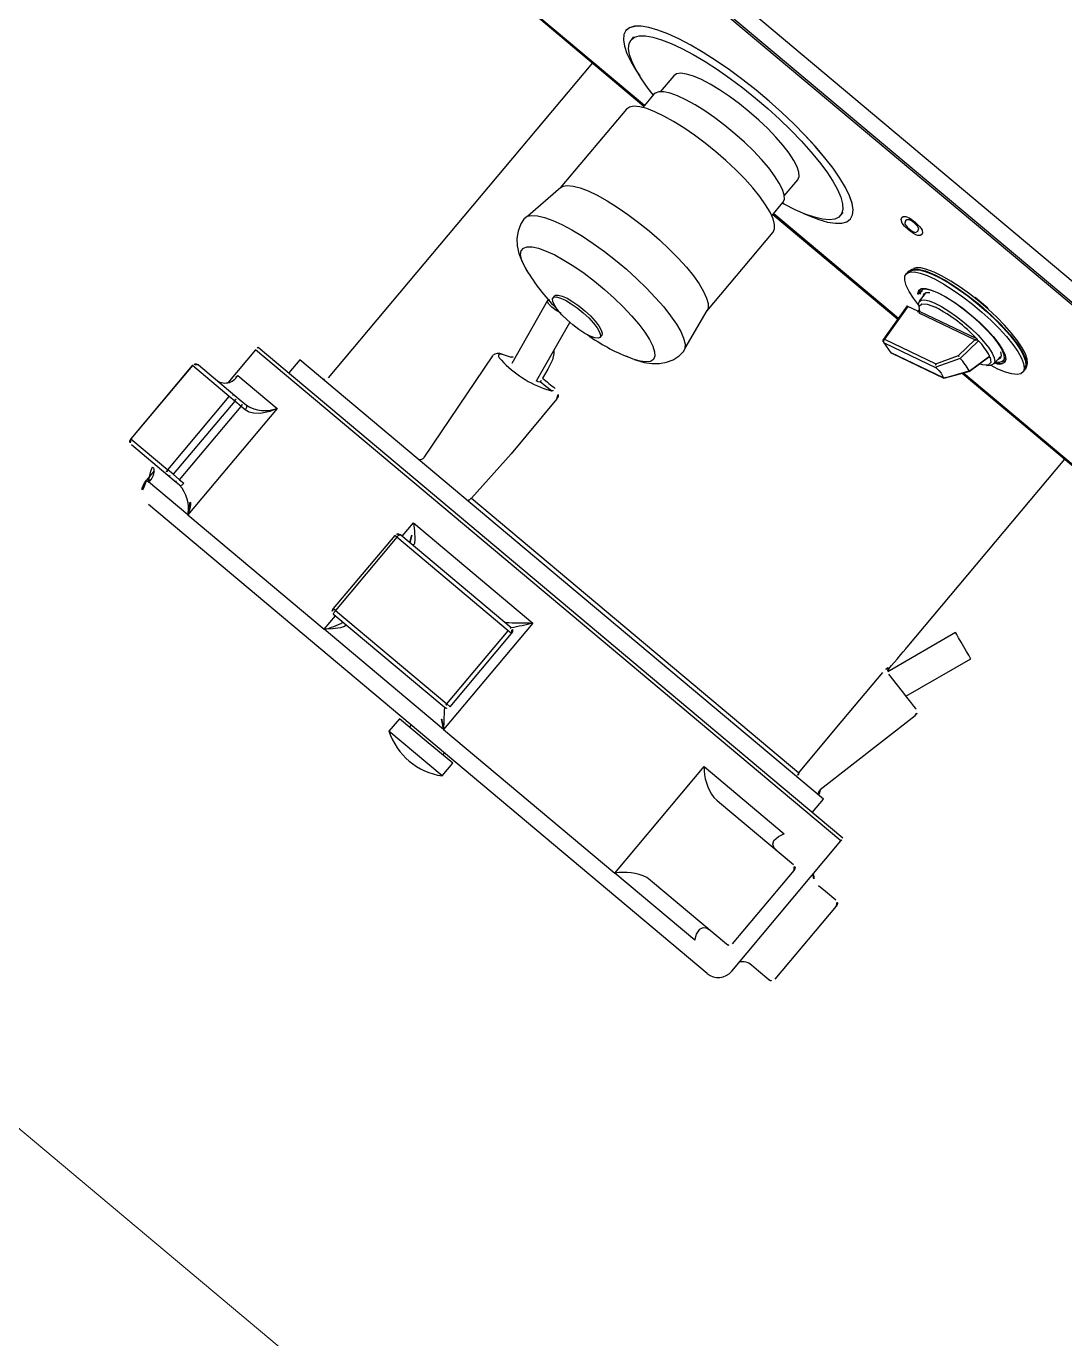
# Model space of a CAD drawing. Header units: metres. Extents: x 822482 to 822767, y 9662202 to 9662512.
# Drawn here: x 822691.4876 to 822691.6232, y 9662402.2294 to 9662402.4007 of the extents above; entities that cross this region are included whole.
import ezdxf

# ---------------------------------------------------------------- set-up
doc = ezdxf.new("R2010")
doc.units = ezdxf.units.M
doc.layers.add('ARQ_NE_EQUIPAMENTOS', color=7, linetype='Continuous')
doc.layers.add('ARQ_NE_INOX', color=7, linetype='Continuous', lineweight=0, true_color=0x0032c7)
doc.layers.add('ARQ_NE_MOBILIÁRIOS', color=251, linetype='Continuous', lineweight=0)

# ---------------------------------------------------------------- blocks, each defined once
blk = doc.blocks.new('20006_ARQ_1400_3PV$0$QMO-019')
at = {"color": 0, "linetype": 'Continuous'}
for p, q in [((-0.03828619052348955, -0.2943252226164448), (-0.03828619052348955, -0.03733497566753446)), ((-0.03614858984654315, -0.2943252226164448), (-0.03614858984654315, -0.03733497566753446)), ((-0.03853391358454258, -0.2854019481953696), (-0.03853391358454258, -0.04625825008860979)), ((-0.1183751157312018, -0.1109571035567957), (-0.1308500269950102, -0.1109571035567957)), ((-0.1308500269950102, -0.1109638157369539), (-0.1308500269950102, -0.1109571035567957)), ((-0.1308500269950102, -0.1109638157369539), (-0.1308500269950102, -0.1172322367514897)), ((-0.1183751157312018, -0.1109638157369539), (-0.1308500269950102, -0.1109638157369539)), ((-0.1183751157312018, -0.1109638157369539), (-0.1183751157312018, -0.1109571035567957)), ((-0.1183751157312018, -0.1172322367514897), (-0.1183751157312018, -0.1109638157369539)), ((-0.1314121055997011, -0.1177241725416588), (-0.1314121055997011, -0.1115192034362256)), ((-0.1178130371265109, -0.1115192034362256), (-0.1178130371265109, -0.1177241725416588)), ((-0.1321190226275841, -0.1159668578245478), (-0.1336786311950587, -0.1159668578245478)), ((-0.1336786311950587, -0.1159668578245478), (-0.1336786311950587, -0.1163282305414017)), ((-0.1336786311950587, -0.1230427509209057), (-0.1336786311950587, -0.1163282305414017)), ((-0.1114953757285324, -0.1159668578245478), (-0.1171061200986278, -0.1159668578245478)), ((-0.1155465115311532, -0.1163282305414017), (-0.1155465115311532, -0.1230427509209057)), ((-0.1114953757285324, -0.2034049341951699), (-0.1114953757285324, -0.1159668578245478)), ((-0.1110135454393938, -0.1160186724514109), (-0.1110135454393938, -0.2033658897303985)), ((-0.1314121055997011, -0.1188124073542192), (-0.1314121055997011, -0.1177241725416588)), ((-0.1308500269950102, -0.1181783350327125), (-0.1308500269950102, -0.1172322367514897)), ((-0.1308500269950102, -0.1172322367514897), (-0.1183751157312018, -0.1172322367514897)), ((-0.1183751157312018, -0.1181783350327125), (-0.1183751157312018, -0.1172322367514897)), ((-0.1178130371265109, -0.1177241725416588), (-0.1178130371265109, -0.1188124073542192)), ((-0.05456170626331616, -0.1164761830545166), (-0.05456170626331616, -0.1343762644587056)), ((-0.05448630858825845, -0.1343762644587056), (-0.05448630858825845, -0.1164997980148197)), ((-0.05441371917875031, -0.1165225300734538), (-0.05441371917875031, -0.1343762644587056)), ((-0.1359451567904165, -0.2134268361388129), (-0.1359451567904165, -0.1182333621451664)), ((-0.1314121055997011, -0.1197117863085722), (-0.1314121055997011, -0.1188124073542192)), ((-0.1183751157312018, -0.1181783350327125), (-0.1308500269950102, -0.1181783350327125)), ((-0.1308500269950102, -0.1181783350327125), (-0.1308500269950102, -0.119266569845273)), ((-0.1308500269950102, -0.119266569845273), (-0.1308500269950102, -0.1199872303545576)), ((-0.1308500269950102, -0.119266569845273), (-0.1183751157312018, -0.119266569845273)), ((-0.1183751157312018, -0.119266569845273), (-0.1183751157312018, -0.1181783350327125)), ((-0.1183751157312018, -0.1199872303545576), (-0.1183751157312018, -0.119266569845273)), ((-0.1178130371265109, -0.1188124073542192), (-0.1178130371265109, -0.1197117863085722)), ((-0.1087815700201912, -0.121213740333325), (-0.1110135454393938, -0.121213740333325)), ((-0.1087815700201912, -0.165830101801332), (-0.1087815700201912, -0.121213740333325)), ((-0.1336786311950587, -0.1230427509209057), (-0.1336786311950587, -0.1462686973024531)), ((-0.1155465115311532, -0.1230427509209057), (-0.1336786311950587, -0.1230427509209057)), ((-0.05456170626331616, -0.1255949962611914), (-0.1082104709261593, -0.1255949962611914)), ((-0.04850138410842397, -0.1262382406545546), (-0.04850827712386378, -0.1262382406545546)), ((-0.04850827712386378, -0.1275231923413873), (-0.04901580729772852, -0.1275231923413873)), ((-0.06968719471112264, -0.1328884049485481), (-0.07530278972171285, -0.1319671076943282)), ((-0.05632487153365544, -0.1328771559302956), (-0.06975569937074054, -0.1328771559302956)), ((-0.0525324365574177, -0.1343762644587056), (-0.05478909067387394, -0.1343762644587056)), ((-0.04901580729772852, -0.1348045834605447), (-0.05174595200563066, -0.1348045834605447)), ((-0.09223858826150869, -0.1401557893114086), (-0.108150135766322, -0.141846833216498)), ((-0.08206390177965267, -0.1410303991508671), (-0.0913795143002135, -0.1427257033224436)), ((-0.0810157379380209, -0.1413542645028432), (-0.08135511257473663, -0.1413542645028432)), ((-0.1183751157312018, -0.1454479551021724), (-0.1308500269950102, -0.1454479551021724)), ((-0.1308500269950102, -0.1458073705430372), (-0.1308500269950102, -0.1454479551021724)), ((-0.1183751157312018, -0.1458073705430372), (-0.1183751157312018, -0.1454479551021724)), ((-0.09103673570525589, -0.146681049612664), (-0.0823839139444954, -0.1451063614805718)), ((-0.1336786311950587, -0.1666105017777617), (-0.1336786311950587, -0.1462686973024531)), ((-0.1336786311950587, -0.1462686973024531), (-0.1314121055997011, -0.1462686973024531)), ((-0.1314121055997011, -0.164808164394217), (-0.1314121055997011, -0.1460100496629176)), ((-0.1308500269950102, -0.1458073705430372), (-0.1308500269950102, -0.1647977131786775)), ((-0.1183751157312018, -0.1458073705430372), (-0.1308500269950102, -0.1458073705430372)), ((-0.1183751157312018, -0.1647977131786775), (-0.1183751157312018, -0.1458073705430372)), ((-0.1178130371265109, -0.1460100496629176), (-0.1178130371265109, -0.164808164394217)), ((-0.1178130371265109, -0.1462686973024531), (-0.1155465115311532, -0.1462686973024531)), ((-0.1155465115311532, -0.1462686973024531), (-0.1155465115311532, -0.1666105017777617)), ((-0.09120097669042675, -0.1480351920694477), (-0.0908082450082695, -0.1489590050615557)), ((-0.1082104709261593, -0.1499796978964386), (-0.1082104709261593, -0.2057821881587279)), ((-0.1004519991033478, -0.1502289686947547), (-0.1082104709261593, -0.1499796978964386)), ((-0.09112591941119322, -0.1502289686947547), (-0.1004519991033478, -0.1502289686947547)), ((-0.08135511257473663, -0.1493852098862056), (-0.0810157379380209, -0.1493852098862056)), ((-0.05478909067387394, -0.1563632099303433), (-0.0525324365574177, -0.1563632099303433)), ((-0.05456170626331616, -0.1563632099303433), (-0.05456170626331616, -0.1776292861343198)), ((-0.05448630858825845, -0.1776233837239152), (-0.05448630858825845, -0.1563632099303433)), ((-0.05441371917875031, -0.1563632099303433), (-0.05441371917875031, -0.1776177027037635)), ((-0.05174595200563066, -0.1559348935878465), (-0.04901580729772852, -0.1559348935878465)), ((-0.07530278972171285, -0.1587723720134054), (-0.06968719471112264, -0.1578510720998431)), ((-0.06975569937074054, -0.1578623184587532), (-0.05632487153365544, -0.1578623184587532)), ((-0.1362946582029018, -0.1612970772040404), (-0.1384362585307824, -0.1612970772040404)), ((-0.1384362585307824, -0.165830101801332), (-0.1384362585307824, -0.1612970772040404)), ((-0.1362946582029018, -0.165830101801332), (-0.1362946582029018, -0.1612970772040404)), ((-0.1359451567904165, -0.1629746541993353), (-0.1362946582029018, -0.1629746541993353)), ((-0.04901580729772852, -0.1632162833773327), (-0.04850827712386378, -0.1632162833773327)), ((-0.1384362585307824, -0.1703631210799389), (-0.1384362585307824, -0.165830101801332)), ((-0.1362946582029018, -0.1703631210799389), (-0.1362946582029018, -0.165830101801332)), ((-0.1308500269950102, -0.1647977131786775), (-0.1183751157312018, -0.1647977131786775)), ((-0.1308500269950102, -0.1653702589549621), (-0.1308500269950102, -0.1647977131786775)), ((-0.1308500269950102, -0.1653702589549621), (-0.1183751157312018, -0.1653702589549621)), ((-0.1183751157312018, -0.1653702589549621), (-0.1183751157312018, -0.1647977131786775)), ((-0.1087815700201912, -0.210446463269339), (-0.1087815700201912, -0.165830101801332)), ((-0.04850827712386378, -0.1645012337344942), (-0.04850138410842397, -0.1645012337344942)), ((-0.1336786311950587, -0.1666105017777617), (-0.1336786311950587, -0.1957705659030411)), ((-0.1155465115311532, -0.1666105017777617), (-0.1336786311950587, -0.1666105017777617)), ((-0.1362946582029018, -0.1686855494033287), (-0.1359451567904165, -0.1686855494033287)), ((-0.04407462151381135, -0.1695122737942854), (-0.04406772849837154, -0.1695122737942854)), ((-0.1384362585307824, -0.1703631210799389), (-0.1362946582029018, -0.1703631210799389)), ((-0.04457976891690676, -0.1712099833410413), (-0.04457287590146695, -0.1712099833410413)), ((-0.04341910425538076, -0.1712099833410413), (-0.04341221123994095, -0.1712099833410413)), ((-0.04407462151381135, -0.1729076928877974), (-0.04406772849837154, -0.1729076928877974)), ((-0.04884526898981018, -0.1746737641545185), (-0.0493632663352687, -0.1746737641545185)), ((-0.05245142235126088, -0.1774641057364545), (-0.05775376810464182, -0.1778791433176299)), ((-0.05242291420098512, -0.1775710837670683), (-0.05769019918447466, -0.177983459346525)), ((-0.05769019918447466, -0.177983459346525), (-0.05582729793764821, -0.1851813918252549)), ((-0.05206498799185114, -0.1789540285638783), (-0.05242291420098512, -0.1775710837670683)), ((-0.04939577413647869, -0.1776113056556768), (-0.04983990558808836, -0.1776113056556768)), ((-0.04983905459852789, -0.1776113056556768), (-0.04963115784890489, -0.1776904151078565)), ((-0.05847293938219561, -0.179791542239274), (-0.05806999582531273, -0.1782348868715084)), ((-0.05657999820388455, -0.1871052447007233), (-0.05847293938219561, -0.179791542239274)), ((-0.05806999582531273, -0.1782348868715084), (-0.05617713974595773, -0.1855485894991666)), ((-0.05202882093553113, -0.1790938896953951), (-0.05218378613449284, -0.1792488096855364)), ((-0.05015877137639672, -0.1870730583475231), (-0.05218378613449284, -0.179248810350372)), ((-0.05211996191745755, -0.1790870365700909), (-0.05206498799185114, -0.1789540285638783)), ((-0.05206498799185114, -0.1789540285638783), (-0.05189104572569092, -0.1789540285638783)), ((-0.0520323950916851, -0.1790800621122908), (-0.05206498799185114, -0.1789540285638783)), ((-0.0520323950916851, -0.1790800621122908), (-0.05194448787008848, -0.1789945379938813)), ((-0.05195461464585809, -0.1791899793810663), (-0.05193861604212123, -0.1791649559665571)), ((-0.05193861604212123, -0.1791649559665571), (-0.04993087637210267, -0.1869222015001152)), ((-0.05139679098896953, -0.1785108172447309), (-0.05174739868788346, -0.1788876084962658)), ((-0.04969600325341275, -0.1782326457107207), (-0.05097155150560231, -0.178278761366871)), ((-0.05847370527280003, -0.1798809759233948), (-0.05658782730784088, -0.1871673955265682)), ((-0.04799615160637251, -0.18463213632019), (-0.04802440445978012, -0.1858183289233367)), ((-0.04591471624041718, -0.18356134363565), (-0.04598534837393625, -0.18356134363565)), ((-0.04591471624041718, -0.1857029289216254), (-0.04591471624041718, -0.18356134363565)), ((-0.05324616150178449, -0.1871563735496712), (-0.05614778060612148, -0.1854490046065682)), ((-0.05582729793764821, -0.1851813918252549), (-0.0531031952556254, -0.1867365985162609)), ((-0.04598534837393625, -0.1857029289216254), (-0.04591471624041718, -0.1857029289216254)), ((-0.05658986968278602, -0.1871572132370265), (-0.05375045791531943, -0.1891049870633802)), ((-0.05324616150178449, -0.1871563735496712), (-0.05324428932475145, -0.1871459552434935)), ((-0.04994074785100414, -0.1875207210733909), (-0.05324428932475145, -0.1871459545786579)), ((-0.0531031952556254, -0.1867365985162609), (-0.05015877137639672, -0.1870730583475231)), ((-0.05015877137639672, -0.1870730583475231), (-0.05011928546079089, -0.187192262372295)), ((-0.05456170626331616, -0.1886131991991308), (-0.05456170626331616, -0.2139826732669462)), ((-0.05448630858825845, -0.2139239576466161), (-0.05448630858825845, -0.1886652029717205)), ((-0.05441371917875031, -0.1887152581111838), (-0.05441371917875031, -0.2138713212829586)), ((-0.05375284068608875, -0.1891109639353714), (-0.05055329013663096, -0.1898873007690675)), ((-0.05174365433381739, -0.1903806533238878), (-0.05139679098896953, -0.1907534552294401)), ((-0.05097155150560231, -0.1909855114397178), (-0.04969600325341275, -0.1910316270958682)), ((-0.04983990558808836, -0.1916529671509119), (-0.04938360498576395, -0.1916529671509119)), ((-0.04930803711279416, -0.1915889288568153), (-0.0493634365331808, -0.1916370875527464)), ((-0.0493632663352687, -0.1945905079872347), (-0.04884526898981018, -0.1945905079872347)), ((-0.1336786311950587, -0.1957705659030411), (-0.1155465115311532, -0.1957705659030411)), ((-0.1336786311950587, -0.2093978486691745), (-0.1336786311950587, -0.1957705659030411)), ((-0.1155465115311532, -0.1957705659030411), (-0.1155465115311532, -0.2093978486691745)), ((-0.1314121055997011, -0.1998772766426455), (-0.1314121055997011, -0.1993465091350951)), ((-0.1314121055997011, -0.2003209506873664), (-0.1314121055997011, -0.1998772766426455)), ((-0.1314121055997011, -0.2129140936538902), (-0.1314121055997011, -0.2003209506873664)), ((-0.1178130371265109, -0.1993465091350951), (-0.1178130371265109, -0.1998772766426455)), ((-0.1178130371265109, -0.1998772766426455), (-0.1178130371265109, -0.2003209506873664)), ((-0.1178130371265109, -0.2003209506873664), (-0.1178130371265109, -0.2129140936538902)), ((-0.1114953757285324, -0.2156933471077875), (-0.1114953757285324, -0.2034049341951699)), ((-0.1110135454393938, -0.2033658897303985), (-0.1110135454393938, -0.2156415338105955)), ((-0.1082104709261593, -0.2057821881587279), (-0.1004519991033478, -0.2057492189616156)), ((-0.1004519991033478, -0.2057492189616156), (-0.09112591941119322, -0.2057492189616156)), ((-0.09081684000137122, -0.2064751835296298), (-0.09120097669042675, -0.2082821893883566)), ((-0.08103403421357103, -0.2096833782711226), (-0.09064187654919748, -0.2061864294746905)), ((-0.08654699988316844, -0.2060652073414726), (-0.05456170626331616, -0.2060652073414726)), ((-0.1110135454393938, -0.210446463269339), (-0.1087815700201912, -0.210446463269339)), ((-0.1080917578824737, -0.2093262339086473), (-0.09270203717614103, -0.2125974191637001)), ((-0.09157719917511084, -0.2100524537731699), (-0.08238600132829084, -0.2133977901365414)), ((-0.1308500269950102, -0.213476188879471), (-0.1183751157312018, -0.213476188879471)), ((-0.1336786311950587, -0.2156933471077875), (-0.1114953757285324, -0.2156933471077875)), ((-0.1314121055997011, -0.2183664921360279), (-0.1314121055997011, -0.2171660649872889)), ((-0.1178130371265109, -0.2171660649872889), (-0.1178130371265109, -0.2183664921360279)), ((-0.1314121055997011, -0.2201410038230343), (-0.1314121055997011, -0.2183664921360279)), ((-0.1178130371265109, -0.2183664921360279), (-0.1178130371265109, -0.2201410038230343)), ((-0.1308500269950102, -0.2207030987161972), (-0.1183751157312018, -0.2207030987161972))]:
    blk.add_line(p, q, dxfattribs=at)
at = {"color": 0}
blk.add_line((-0.09123399508349317, -0.1410088637948072), (-0.09078475769627728, -0.1421472697610036), dxfattribs=at)
at = {"color": 0, "linetype": 'Continuous', "flags": 128}
for points in [[(-0.1336786311950587, -0.1163282305414017), (-0.1336715679817068, -0.116328890058311), (-0.1333351718084527, -0.1163177527324384)], [(-0.1158899709177592, -0.1163177527324384), (-0.1155536598434611, -0.116328890058311), (-0.1155465115311532, -0.1163282305414017)], [(-0.1314121055997011, -0.1197117863085722), (-0.1314012980322831, -0.1197655262993159), (-0.1313693008248094, -0.119817192003006), (-0.1313173904616207, -0.1198648155062839), (-0.131247524218706, -0.119906556544225), (-0.1311623401637029, -0.1199408088740339), (-0.1310651571558971, -0.1199662640992615), (-0.1309597195493549, -0.1199819329445437), (-0.1308500269950102, -0.1199872303545576)], [(-0.1183751157312018, -0.1199872303545576), (-0.1182655082758131, -0.1199819329445437), (-0.1181600706692709, -0.1199662640992615), (-0.1180628876614651, -0.1199408088740339), (-0.117977703606462, -0.119906556544225), (-0.1179077522645913, -0.1198648155062839), (-0.1178558419014026, -0.119817192003006), (-0.1178238446939289, -0.1197655262993159), (-0.1178130371265109, -0.1197117863085722)], [(-0.1155465115311532, -0.1230427509209057), (-0.1155536598434611, -0.1230399107432476), (-0.116466431246022, -0.1225739726841509), (-0.1174478775061129, -0.1217953916979067), (-0.1180107220014082, -0.1210928040794126), (-0.1182771668327916, -0.1205394268429775), (-0.1182989521655397, -0.1204712944912923), (-0.1183751157312018, -0.1199872303545576)], [(-0.04850827712386378, -0.1645012337344942), (-0.04793343367576582, -0.1643718740136044), (-0.04736633423266813, -0.1639855420388761), (-0.04681472279957101, -0.1633474634180792), (-0.04628600298565055, -0.1624662677172254), (-0.04578732310321472, -0.1613538701198323), (-0.0453254059697912, -0.1600253131960525), (-0.04490663400708357, -0.1584985661223239), (-0.04453645354827881, -0.1567942760328573), (-0.0442200556296958, -0.1549354861293449), (-0.04396161010018085, -0.1529473378346138), (-0.04376469111588792, -0.1508567117814054), (-0.04363193674445449, -0.1486918874165511), (-0.04356504896500149, -0.1464821361215886), (-0.04356504896500149, -0.1442573409268026), (-0.04363193674445449, -0.1420475896318401), (-0.04376469111588792, -0.1398827626076434), (-0.04396161010018085, -0.1377921418731198), (-0.0442200556296958, -0.1358039909190463), (-0.04453645354827881, -0.1339452010155339), (-0.04490663400708357, -0.1322409082667249), (-0.0453254059697912, -0.1307141638523387), (-0.04578732310321472, -0.1293856042692166), (-0.04628600298565055, -0.1282732066718235), (-0.04681472279957101, -0.1273920123006408), (-0.04736633423266813, -0.1267539350095151), (-0.04793343367576582, -0.1263676017051157), (-0.04850827712386378, -0.1262382406545546), (-0.04908312057196175, -0.1263676017051157), (-0.04965022001505943, -0.1267539350095151), (-0.05020183144815654, -0.1273920123006408), (-0.050730551262077, -0.1282732066718235), (-0.05122923114451285, -0.1293856042692166), (-0.0516910631789803, -0.1307141638523387), (-0.05189785364217468, -0.1314235274752081)], [(-0.04850138410842397, -0.1645012337344942), (-0.04792654066032599, -0.1643718740136044), (-0.04735944121722832, -0.1639855420388761), (-0.0468078297841312, -0.1633474634180792), (-0.04627910997021074, -0.1624662677172254), (-0.04578043008777491, -0.1613538701198323), (-0.04531851295435139, -0.1600253131960525), (-0.04489974099164376, -0.1584985661223239), (-0.04452956053283899, -0.1567942760328573), (-0.04421316261425598, -0.1549354861293449), (-0.04395471708474102, -0.1529473378346138), (-0.04375779810044811, -0.1508567117814054), (-0.04362504372901467, -0.1486918874165511), (-0.04355815594956168, -0.1464821361215886), (-0.04355815594956168, -0.1442573409268026), (-0.04362504372901467, -0.1420475896318401), (-0.04375779810044811, -0.1398827626076434), (-0.04395471708474102, -0.1377921418731198), (-0.04421316261425598, -0.1358039909190463), (-0.04452956053283899, -0.1339452010155339), (-0.04489974099164376, -0.1322409082667249), (-0.04531851295435139, -0.1307141638523387), (-0.04578043008777491, -0.1293856042692166), (-0.04627910997021074, -0.1282732066718235), (-0.0468078297841312, -0.1273920123006408), (-0.04735944121722832, -0.1267539350095151), (-0.04792654066032599, -0.1263676017051157), (-0.04850138410842397, -0.1262382406545546)], [(-0.04901580729772852, -0.1275231923413873), (-0.04846947199990631, -0.1276484580046886), (-0.04793079560812835, -0.1280224891912546), (-0.04740743702843886, -0.1286400363592339), (-0.0469065445731458, -0.1294924353711641), (-0.04643535165351316, -0.1305677138676664), (-0.04600032579020054, -0.1318507774214119), (-0.04560767920699935, -0.1333236222845118), (-0.04526285823709661, -0.1349655694106468), (-0.04497071352098701, -0.1367535676200975), (-0.04473532980856082, -0.1386625127208302), (-0.0445601110580599, -0.1406656171570866), (-0.04444735494129753, -0.1427347583832355), (-0.04439876343739466, -0.1448408857431563), (-0.04441501733799964, -0.1469544379869923), (-0.04449577624728832, -0.149045744831849), (-0.0446400189777881, -0.1510854471378904), (-0.04484570315455387, -0.1530449170844337), (-0.04510993541308003, -0.1548966411152518), (-0.04542897139930049, -0.1566146294772996), (-0.04579838596750084, -0.1581747645945648), (-0.04621290298240611, -0.1595551441232348), (-0.0466668208139612, -0.1607363920947547), (-0.04715375704046254, -0.1617019248500648), (-0.04766673354751429, -0.1624381917100858), (-0.04819868712176453, -0.1629348531516579), (-0.04874212905508113, -0.1631849390384124), (-0.04928940044141984, -0.1631849390384124), (-0.04983284237473645, -0.1629348531516579), (-0.05036479594898668, -0.1624381917100858), (-0.05087777245603843, -0.1617019248500648), (-0.05136470868253978, -0.1607363920947547), (-0.05181862651409486, -0.1595551441232348), (-0.05223314352900015, -0.1581747645945648), (-0.05260255809720048, -0.1566146294772996), (-0.05265438336143315, -0.1563632099303433)], [(-0.05265438336143315, -0.1343762644587056), (-0.05242385028950164, -0.1333236222845118), (-0.05203120370630045, -0.1318507774214119), (-0.05159617784298781, -0.1305677138676664), (-0.05112498492335518, -0.1294924353711641), (-0.05062409246806211, -0.1286400363592339), (-0.05010073388837263, -0.1280224891912546), (-0.04956205749659466, -0.1276484580046886), (-0.04901580729772852, -0.1275231923413873)], [(-0.07591899126244969, -0.1318325556074483), (-0.0766396092222563, -0.131918393860676), (-0.07762122568025927, -0.1322667783493632), (-0.07843281442408018, -0.1327633839447454), (-0.07914543308201837, -0.1334080670423343), (-0.07977601634632717, -0.1342133584634077), (-0.08035324256519444, -0.1352477947796921), (-0.08078894922015545, -0.136322674374838), (-0.0809692739080192, -0.1369104209521466)], [(-0.07590665191382287, -0.1318086587568533), (-0.07584163631140291, -0.1318063344916163), (-0.0753636354752865, -0.1319326638918682), (-0.07489457002955505, -0.132309301233963), (-0.07444312006772533, -0.1329292311727117), (-0.07401771038644603, -0.1337809015248308), (-0.07362625518862949, -0.134848451972387), (-0.07327607298449579, -0.1361119906344044), (-0.07297371639366054, -0.137547987649536), (-0.07272480194722286, -0.1391296900334744), (-0.07253392498880928, -0.1408276296133459), (-0.07240465967457378, -0.1426101814896097), (-0.07233938877528567, -0.1444441384540106), (-0.07233938877528567, -0.1462953385943806), (-0.07240465967457378, -0.1481292955587815), (-0.07253392498880928, -0.1499118474350452), (-0.07272480194722286, -0.1516097870149168), (-0.07297371639366054, -0.1531914867395129), (-0.07327607298449579, -0.1546274837546444), (-0.07362625518862949, -0.1558910250760042), (-0.07401771038644603, -0.1569585755235604), (-0.07444312006772533, -0.1578102458756796), (-0.07489457002955505, -0.1584301758144282), (-0.0753636354752865, -0.158806813156523), (-0.07584163631140291, -0.1589331425567749)], [(-0.06968719471112264, -0.1328884049485481), (-0.06936415907396797, -0.1330043150453689), (-0.06891338990378662, -0.1333831968724295), (-0.06848117230602355, -0.1340060893185856), (-0.06807627147315158, -0.1348603126393861), (-0.0677069420039073, -0.1359284747356889), (-0.06738075770537887, -0.1371888381429088), (-0.06710427119718193, -0.1386157402071128), (-0.06688318410937164, -0.1401801329315228), (-0.06672200668661848, -0.1418501706911804), (-0.06662388759029622, -0.1435918591124873), (-0.06659103939326205, -0.1453697385241956), (-0.06662388759029622, -0.1471476179359039), (-0.06672200668661848, -0.1488893063572108), (-0.06688318410937164, -0.1505593441168684), (-0.06710427119718193, -0.1521237368412784), (-0.06738075770537887, -0.1535506389054824), (-0.0677069420039073, -0.1548110023127023), (-0.06807627147315158, -0.1558791670683475), (-0.06848117230602355, -0.156733390389148), (-0.06891338990378662, -0.1573562828353041), (-0.06936415907396797, -0.1577351620030223), (-0.06968719471112264, -0.1578510720998431)], [(-0.05632487153365544, -0.1578623184587532), (-0.05586474147830892, -0.1577351620030223), (-0.05541397230812758, -0.1573562828353041), (-0.05498166961140846, -0.156733390389148), (-0.0545767687785365, -0.1558791670683475), (-0.05420752440824825, -0.1548110023127023), (-0.05388125501076378, -0.1535506389054824), (-0.05360485360152289, -0.1521237368412784), (-0.0533837665137126, -0.1505593441168684), (-0.0532225039920034, -0.1488893063572108), (-0.05312446999463717, -0.1471476179359039), (-0.05309153669864695, -0.1453697385241956), (-0.05312446999463717, -0.1435918591124873), (-0.0532225039920034, -0.1418501706911804), (-0.0533837665137126, -0.1401801329315228), (-0.05360485360152289, -0.1386157402071128), (-0.05388125501076378, -0.1371888381429088), (-0.05420752440824825, -0.1359284747356889), (-0.0545767687785365, -0.1348603126393861), (-0.05498166961140846, -0.1340060893185856), (-0.05541397230812758, -0.1333831968724295), (-0.05586474147830892, -0.1330043150453689), (-0.05632487153365544, -0.1328771559302956)], [(-0.0809660401476894, -0.1368652174504313), (-0.08092808601329242, -0.1367421643599873), (-0.08056564955948795, -0.1357571598997966), (-0.08016849273161625, -0.1349974655631102), (-0.0797460615137986, -0.1344808883064807), (-0.07930814228598036, -0.1342195387750906), (-0.07886503202184326, -0.1342195387750906), (-0.07842702769506898, -0.1344808883064807), (-0.07800459647725132, -0.1349974655631102), (-0.07760743964937963, -0.1357571598997966), (-0.07724500319557516, -0.1367421643599873), (-0.07692571191248655, -0.1379293905331694), (-0.076657139607202, -0.1392910163794006), (-0.07644541340455688, -0.1407951164934512), (-0.07629563924191403, -0.1424064466108059), (-0.07621130617647139, -0.1440872307730068), (-0.07619428638526196, -0.1457980788007738), (-0.07624509046202207, -0.1474988851517272), (-0.07636252702136703, -0.1491497862836438), (-0.07654378779774729, -0.1507120861056034), (-0.07678470294231655, -0.1521491654730822), (-0.0770794857260636, -0.1534273411555397), (-0.0774213282325047, -0.154516655661105), (-0.07780223115977139, -0.1553915713249368), (-0.07821325911747874, -0.1560315846173126), (-0.07864471082463739, -0.1564216941878866), (-0.07908654460443379, -0.1565527518988839), (-0.07908654460443379, -0.1565527518988839)], [(-0.0525324365574177, -0.1563632099303433), (-0.05209809148575344, -0.156234370110888), (-0.05167395828881484, -0.1558508743248043), (-0.05126990844550335, -0.1552217084899821), (-0.05089547303889623, -0.1543616213192415), (-0.0505593321625103, -0.153290770627796), (-0.05026957021717002, -0.1520342606076796), (-0.05003273982249101, -0.1506215381570269), (-0.04985454260852845, -0.1490857174071098), (-0.04973914842412862, -0.1474627978756785), (-0.04968919533692899, -0.145790818796086), (-0.04970587473231422, -0.1441089682375921), (-0.04978876111550407, -0.1424566709509279), (-0.04993606740842155, -0.140872654939122), (-0.05014413435595663, -0.1393940446217498), (-0.0504081964165707, -0.1380554965486617), (-0.05072212646542834, -0.1368883962785846), (-0.05107843579439743, -0.1359200818511488), (-0.05146878470578535, -0.1351732640502492), (-0.05188406761129506, -0.1346654466674078), (-0.05231458322993719, -0.1344085222817322), (-0.0525324365574177, -0.1343762644587056)], [(-0.04901580729772852, -0.1559348935878465), (-0.04858801484567989, -0.1558048171741861), (-0.0481707746641811, -0.1554177977594536), (-0.04777438372691384, -0.1547833584486989), (-0.04740845821591143, -0.1539171281970686), (-0.04708218881842696, -0.1528404296117373), (-0.04680357483632884, -0.1515797789955408), (-0.04657933908714482, -0.1501662188520395), (-0.04641509810197396, -0.148634549335572), (-0.04631493663070656, -0.1470224932177486), (-0.04628132254306797, -0.1453697385241956), (-0.04631493663070656, -0.1437169838306427), (-0.04641509810197396, -0.1421049250534769), (-0.04657933908714482, -0.1405732581963517), (-0.04680357483632884, -0.1391596980528505), (-0.04708218881842696, -0.1378990474366539), (-0.04740845821591143, -0.1368223488513226), (-0.04777438372691384, -0.13595611594035), (-0.0481707746641811, -0.13532168194828), (-0.04858801484567989, -0.1349346572148627), (-0.04901580729772852, -0.1348045834605447)], [(-0.09120097669042675, -0.1411729239461917), (-0.09141414957532465, -0.1407883298517065), (-0.09161277053873852, -0.1406637662547926), (-0.0917833939456129, -0.1408077324136852), (-0.09185828102693433, -0.1409901047951788)], [(-0.08135511257473663, -0.1493852098862056), (-0.08161355810425158, -0.1492590560025506), (-0.08185574973316154, -0.1488885245105521), (-0.08206653984729013, -0.1482968926340315), (-0.08223256791053797, -0.1475213353200693), (-0.08234345185026731, -0.146610587677057), (-0.08239229865103832, -0.1456218707749088), (-0.08237595965147729, -0.1446173148295664), (-0.08229545603905676, -0.1436600340136505), (-0.08215589375113956, -0.1428101799923746), (-0.0819659528812425, -0.1421211523606581), (-0.0817376323821682, -0.14163624521239), (-0.08148531397748864, -0.1413859292925199), (-0.08122482607302856, -0.1413859292925199), (-0.08097250766834899, -0.14163624521239), (-0.0807441871692747, -0.1421211523606581), (-0.08055433139833368, -0.1428101799923746), (-0.08041468401146043, -0.1436600340136505), (-0.0803341803990399, -0.1446173148295664), (-0.08031784139947887, -0.1456218707749088), (-0.08036668820024989, -0.146610587677057), (-0.08047757213997922, -0.1475213353200693), (-0.08064360020322706, -0.1482968926340315), (-0.08085439031735565, -0.1488885245105521), (-0.08109658194626562, -0.1492590560025506), (-0.08135511257473663, -0.1493852098862056)], [(-0.08238600132829084, -0.1420462573013095), (-0.08234030318889357, -0.1414906568546477), (-0.08220959119240526, -0.1411355069989547), (-0.08201131062481559, -0.1410287769520175), (-0.08177235275623541, -0.1411848697121468)], [(-0.08220959119240526, -0.1434417206199389), (-0.08234030318889357, -0.142727267015761), (-0.08238600132829084, -0.1420462573013095)], [(-0.0810157379380209, -0.1413542645028432), (-0.08088545143631283, -0.1413859292925199), (-0.08063313303163326, -0.14163624521239), (-0.08040481253255898, -0.1421211523606581), (-0.08021495676161795, -0.1428101799923746), (-0.08007530937474472, -0.1436600340136505), (-0.07999480576232418, -0.1446173148295664), (-0.07997846676276314, -0.1456218707749088), (-0.08002731356353417, -0.146610587677057), (-0.0801381975032635, -0.1475213353200693), (-0.08030422556651133, -0.1482968926340315), (-0.08051501568063993, -0.1488885245105521), (-0.0807572073095499, -0.1492590560025506), (-0.0810157379380209, -0.1493852098862056)], [(-0.1314121055997011, -0.1480105452843026), (-0.1314726109574505, -0.1481341887487542), (-0.1314906519361325, -0.1481398159172229), (-0.1317040801178986, -0.148086852454453), (-0.1321551045849481, -0.1477789484754205), (-0.132941504037779, -0.1470565647122759), (-0.1336730146639597, -0.1462750052625701), (-0.1336786311950587, -0.1462686973024531)], [(-0.1314121055997011, -0.1460100496629176), (-0.1314012980322831, -0.1459705052417794), (-0.1313693008248094, -0.1459324872831654), (-0.1313173904616207, -0.145897447788013), (-0.131247524218706, -0.1458667323835648), (-0.1311623401637029, -0.1458415271365206), (-0.1310651571558971, -0.1458227947288207), (-0.1309597195493549, -0.1458112638202763), (-0.1308500269950102, -0.1458073705430372)], [(-0.1183751157312018, -0.1458073705430372), (-0.1182655082758131, -0.1458112638202763), (-0.1181600706692709, -0.1458227947288207), (-0.1180628876614651, -0.1458415271365206), (-0.117977703606462, -0.1458667323835648), (-0.1179077522645913, -0.145897447788013), (-0.1178558419014026, -0.1459324872831654), (-0.1178238446939289, -0.1459705052417794), (-0.1178130371265109, -0.1460100496629176)], [(-0.1155465115311532, -0.1462686973024531), (-0.1155521280622523, -0.1462750052625701), (-0.1162836386884329, -0.1470565647122759), (-0.1170700381412639, -0.1477789484754205), (-0.1175210626083134, -0.148086852454453), (-0.1177344907900794, -0.1481398159172229), (-0.1177526168677175, -0.1481341887487542), (-0.1178130371265109, -0.1480105452843026)], [(-0.09106541405344376, -0.146587206738883), (-0.09097299658717664, -0.1468591032221382), (-0.09081684000283026, -0.1471176870374567)], [(-0.09078475769640051, -0.1490187870781788), (-0.09080373476359901, -0.1480622588561555), (-0.09081684000283026, -0.1471176870374567)], [(-0.08659839965262088, -0.1458733328713431), (-0.08663703457866626, -0.1459430980592475), (-0.08683718732328896, -0.1461250874954389), (-0.08759473823002, -0.1464841146723167), (-0.08890764492391422, -0.1468396527919967), (-0.0902608034240187, -0.1470686221706108)], [(-0.1082104709261593, -0.1499796978964386), (-0.108321865459625, -0.1499753738057344), (-0.1084290050452882, -0.149962571731534), (-0.1085277198343028, -0.1499417809928348), (-0.1086142654726027, -0.1499137993923496), (-0.108685323100902, -0.1498797066230833), (-0.1087380844536512, -0.1498408110814849), (-0.1087705922548612, -0.1497986073179704), (-0.1087815700201912, -0.1497547175313891)], [(-0.07908654460443379, -0.1565527518988839), (-0.07952837838423019, -0.1564216941878866), (-0.07995983009138884, -0.1560315846173126), (-0.08037085804909619, -0.1553915713249368), (-0.08075176097636289, -0.154516655661105), (-0.08105258578598928, -0.1535769850104061)], [(-0.0806962764570202, -0.1546481521635944), (-0.08058786038701622, -0.1549526016568799), (-0.08015334511743988, -0.1558910064606076), (-0.0796050525436286, -0.1567719668096611), (-0.07898229838327613, -0.1575001399611592), (-0.07827444526687659, -0.1580904102543831), (-0.07746132474184682, -0.1585466257577515), (-0.07654710665703313, -0.1588416638383667), (-0.07576011151150981, -0.1589212393402978)], [(-0.05189785364217468, -0.1593159495731832), (-0.0516910631789803, -0.1600253131960525), (-0.05122923114451285, -0.1613538701198323), (-0.050730551262077, -0.1624662677172254), (-0.05020183144815654, -0.1633474634180792), (-0.04965022001505943, -0.1639855420388761), (-0.04908312057196175, -0.1643718740136044), (-0.04850827712386378, -0.1645012337344942)], [(-0.1313996811521182, -0.1648275563188262), (-0.1317773503190551, -0.1651271365562204), (-0.1327587114801899, -0.1658945057550054), (-0.1336715679817068, -0.1666049703456186), (-0.1336786311950587, -0.1666105017777617)], [(-0.04460444761416042, -0.1700267913902443), (-0.04431817472601807, -0.1695842262912943), (-0.04407462151381135, -0.1695122737942854)], [(-0.04407462151381135, -0.1695122737942854), (-0.0438510665562757, -0.1695694137542574), (-0.04363661718703708, -0.1698107344485391), (-0.0435430083353853, -0.1700468428317629), (-0.0434716103112618, -0.1703782780018136), (-0.04341910425538076, -0.1712099833410413)], [(-0.04406772849837154, -0.1695122737942854), (-0.04384417354083589, -0.1695694137542574), (-0.04362972417159726, -0.1698107344485391), (-0.04353611531994549, -0.1700468428317629), (-0.04346471729582199, -0.1703782780018136), (-0.04341221123994095, -0.1712099833410413)], [(-0.04472903248581334, -0.1712099833410413), (-0.04469269523158123, -0.1704908173821723), (-0.04460444761416042, -0.1700267913902443)], [(-0.04407462151381135, -0.1729076928877974), (-0.04429792117447887, -0.1728508361477884), (-0.0445122003458054, -0.172609482211727), (-0.04460563899954507, -0.1723730321030079), (-0.04467703702366857, -0.1720416820319131), (-0.04472903248581334, -0.1712099833410413)], [(-0.04407411092007507, -0.1701529186804755), (-0.04439510418228462, -0.1702888655924319), (-0.04446879987822139, -0.1704169847301031), (-0.04452777345476201, -0.1706298650873397), (-0.04456700407349971, -0.1709022229664971), (-0.04457976891690676, -0.1712099833410413)], [(-0.04457976891690676, -0.1712099833410413), (-0.04456683387558762, -0.1715173714076529), (-0.04452768835580596, -0.1717897306164815), (-0.04446845948239721, -0.1720016070719709), (-0.04439493398437253, -0.1721305213530127), (-0.04407411092007507, -0.1722670480016071)], [(-0.04406721790463526, -0.1701529186804755), (-0.04438821116684481, -0.1702888655924319), (-0.04446190686278158, -0.1704169847301031), (-0.0445208804393222, -0.1706298650873397), (-0.0445601110580599, -0.1709022229664971), (-0.04457287590146695, -0.1712099833410413)], [(-0.04457287590146695, -0.1712099833410413), (-0.04455994086014781, -0.1715173714076529), (-0.04452079534036615, -0.1717897306164815), (-0.04446156646695738, -0.1720016070719709), (-0.04438804096893272, -0.1721305213530127), (-0.04406721790463526, -0.1722670480016071)], [(-0.04341910425538076, -0.1712099833410413), (-0.04347186560812995, -0.1720418628671948), (-0.04354249774164902, -0.1723752460055363), (-0.04363746817659755, -0.172603456141902), (-0.04385115165523175, -0.1728532455119814), (-0.04407462151381135, -0.1729076928877974)], [(-0.04365695583753233, -0.1704722405460015), (-0.04388476574287034, -0.1701920655299284), (-0.04407411092007507, -0.1701529186804755)], [(-0.04407411092007507, -0.1722670480016071), (-0.04375252196517319, -0.1721280002964398), (-0.04367891136819248, -0.171997821498098), (-0.04361942719791558, -0.1717856272511946), (-0.0435806220739581, -0.1715118705579471), (-0.04356836782428733, -0.1712029759738793)], [(-0.04341221123994095, -0.1712099833410413), (-0.04346497259269014, -0.1720418628671948), (-0.04353560472620921, -0.1723752460055363), (-0.04363057516115773, -0.172603456141902), (-0.04384425863979194, -0.1728532455119814), (-0.04406772849837154, -0.1729076928877974)], [(-0.04356836782428733, -0.1712029759738793), (-0.04359619518291472, -0.1707524873643187), (-0.04365695583753233, -0.1704722405460015)], [(-0.04884611997937065, -0.1746737641545185), (-0.0483432702480885, -0.1748651118165327), (-0.0478598230787851, -0.1754318003912332), (-0.04741424494492263, -0.1763520525238992), (-0.04702364073666657, -0.1775905042796081), (-0.04670307296923726, -0.1790995614078485), (-0.0464648809912615, -0.1808212322942521), (-0.0463182554899924, -0.1826893543287902), (-0.046268727897573, -0.18463213632019), (-0.0463182554899924, -0.1865749183115897), (-0.0464648809912615, -0.1884430401799189), (-0.04670307296923726, -0.1901647113987403), (-0.04702364073666657, -0.1916737685269807), (-0.04741424494492263, -0.1929122196178541), (-0.0478598230787851, -0.1938324724153556), (-0.0483432702480885, -0.1943991609900561), (-0.04884611997937065, -0.1945905079872347)], [(-0.05139611019732115, -0.1785101650410131), (-0.05114872753209232, -0.1774501342164441), (-0.05082739387405857, -0.1764365571169251), (-0.05046819118058388, -0.1756352407478689), (-0.05008039523787738, -0.1750669399468526), (-0.04967396262379656, -0.1747463721794233), (-0.04925953070784733, -0.1746818405773159), (-0.04884773685953554, -0.1748750165372139), (-0.04844930354732316, -0.1753208971712717), (-0.0480746128438479, -0.1760079336203838), (-0.04773319583218705, -0.1769183322247093), (-0.04743407300168159, -0.1780285145899028), (-0.04718490325837577, -0.1793097269089364), (-0.04699215412292915, -0.18072878690489), (-0.04686076133479247, -0.1822489419674941), (-0.04679421395116366, -0.1838308203043277), (-0.04679421395116366, -0.1854334523568284), (-0.04686076133479247, -0.1870153306728859), (-0.04699215412292915, -0.188535485569281), (-0.04718490325837577, -0.1899545455652346), (-0.04743407300168159, -0.1912357582166861), (-0.04773319583218705, -0.1923459405818795), (-0.0480746128438479, -0.193256339186205), (-0.04844930354732316, -0.1939433756353171), (-0.04884773685953554, -0.1943892562693749), (-0.04925953070784733, -0.194582432229273), (-0.04967396262379656, -0.1945179006271655), (-0.05008039523787738, -0.1941973328597362), (-0.05046819118058388, -0.1936290320587199), (-0.05082739387405857, -0.1928277156896637), (-0.05114872753209232, -0.1918141385901447), (-0.05139611019732115, -0.190754107433158)], [(-0.04884611997937065, -0.1748522299620611), (-0.04864247817755001, -0.1748839432847361), (-0.0482403856102276, -0.1751364159312735), (-0.04785395125081784, -0.1756348232311158), (-0.04749330187509036, -0.1763662560715319), (-0.04716762817029821, -0.1773117712919387), (-0.04688544003204613, -0.1784468796732268), (-0.04665405597055414, -0.1797421831826778), (-0.04647943291274555, -0.1811641335513768), (-0.04636608110329085, -0.1826759037905723), (-0.04631697900565168, -0.1842383391974409), (-0.04633340310416878, -0.1858109738471589), (-0.04641484280510583, -0.1873530771272316), (-0.04655934083247375, -0.1888247093302078), (-0.04676298263429439, -0.1901877565949393), (-0.04702057717424887, -0.1914069154865425), (-0.04732548673376553, -0.1924506116329818), (-0.04766979710993198, -0.1932918134838359), (-0.04804457291236329, -0.19390873371185), (-0.04844011286007008, -0.1942853956528618), (-0.04884611997937065, -0.1944120428445277)], [(-0.04818251832011559, -0.1943341447228005), (-0.04809537698912339, -0.1942853956528618), (-0.0476998370414166, -0.19390873371185), (-0.04732506123898529, -0.1932918134838359), (-0.04698075086281885, -0.1924506116329818), (-0.04667584130330218, -0.1914069154865425), (-0.0464182467633477, -0.1901877565949393), (-0.04621451986257101, -0.1888247093302078), (-0.04607010693415914, -0.1873530771272316), (-0.04598858213426604, -0.1858109738471589), (-0.04597215803574896, -0.1842383391974409), (-0.04602126013338811, -0.1826759037905723), (-0.04613461194284281, -0.1811641335513768), (-0.0463092350006514, -0.1797421831826778), (-0.04654070416109944, -0.1784468796732268), (-0.04682289229935153, -0.1773117712919387), (-0.04714848090518763, -0.1763662560715319), (-0.04750921537987116, -0.1756348232311158), (-0.04789564973928091, -0.1751364159312735), (-0.04817988025247813, -0.1749314378099087)], [(-0.05775351280777367, -0.1778821816162951), (-0.05774696018815804, -0.1778799331423158), (-0.05771717555354157, -0.1779129814548638), (-0.05769019918447466, -0.177983459346525)], [(-0.05242291420098512, -0.1775710837670683), (-0.05244886938257948, -0.1775004150675916), (-0.05247933480884433, -0.1774685122667723), (-0.05248980198043811, -0.1774714249115101)], [(-0.05008728825331719, -0.1776007440774287), (-0.04983062980187922, -0.1774837775568488), (-0.04974255238237051, -0.1774756718812853)], [(-0.04988041269116676, -0.1773053217218401), (-0.04951048752923014, -0.1774461039830725), (-0.04915477389295338, -0.1778630423292116), (-0.04882688761530402, -0.1785401125603501), (-0.04853950844073306, -0.1794512960030944), (-0.04830369923352662, -0.1805615760991202), (-0.0481284804830257, -0.1818282856945038), (-0.04802057500675801, -0.1832027456932527), (-0.04798415265356987, -0.18463213632019), (-0.04802057500675801, -0.1860615269471272), (-0.0481284804830257, -0.187435987112085), (-0.04830369923352662, -0.1887026963750507), (-0.04853950844073306, -0.1898129768034944), (-0.04882688761530402, -0.1907241599138209), (-0.04915477389295338, -0.1914012304773772), (-0.04951048752923014, -0.1918181681586807), (-0.04988041269116676, -0.1919589510847487)], [(-0.04988041269116676, -0.1773328997671197), (-0.04953669800769264, -0.1774547574831656), (-0.04918506912130614, -0.1778453916090234), (-0.04884663057310694, -0.1785227078293317), (-0.04854461437809587, -0.1794707966283233), (-0.04829918898885613, -0.1806379228269885), (-0.04812388513939916, -0.1819453258456258), (-0.04802278757961524, -0.1833039449728825), (-0.04799130096587782, -0.18463213632019)], [(-0.05847293938219561, -0.1797240900144016), (-0.05848459793917406, -0.1798095901987298), (-0.05846842913752512, -0.1798791054084507)], [(-0.05847293938219561, -0.179791542239274), (-0.058479066507031, -0.1798380777391021), (-0.05847370527280003, -0.1798809759233948)], [(-0.05843821900812841, -0.1796575855126686), (-0.05847540725192098, -0.1797108627778389), (-0.05847293938219561, -0.179791542239274)], [(-0.05806999582531273, -0.1782348868715084), (-0.05806582597646642, -0.1781282625334306), (-0.05806429419525758, -0.1781257288449814)], [(-0.05202499148250901, -0.1790900353110381), (-0.05202711895641018, -0.1790921936997945), (-0.05202882093553113, -0.1790938896953951)], [(-0.05193861604212123, -0.1791649559665571), (-0.05148852766358827, -0.178679408249194), (-0.05102150459280194, -0.1787333712922796), (-0.05057975591196159, -0.1793219548976012), (-0.05020344832832144, -0.1803918133219224)], [(-0.05139679098896953, -0.1785108172447309), (-0.05136215571385837, -0.1784751973481049), (-0.05103673730593436, -0.1782861250859115), (-0.05070808513768058, -0.1783511513257009), (-0.05038938954728429, -0.1786676725712867), (-0.05009341537815258, -0.1792230147293202), (-0.04983199138517598, -0.1799949420409384), (-0.04961549964099222, -0.1809525456345353), (-0.04945270533807418, -0.1820574827793089), (-0.04935016109603746, -0.1832655106609777), (-0.04931186656581628, -0.1845282591243393), (-0.04933943862757553, -0.1857951668822821), (-0.0494317709948866, -0.1870155061894827), (-0.04958511931368342, -0.1881404136658325), (-0.04979335645913061, -0.1891248473646655), (-0.05004814273353554, -0.18992939018086), (-0.05033926626217257, -0.1905218265084495), (-0.0506551535870193, -0.1908784363431071), (-0.05098303986466866, -0.1909849403459424), (-0.05130981985588942, -0.1908370729317835), (-0.05139679098896953, -0.1907534552294401)], [(-0.05017357859474893, -0.1782499141504423), (-0.05016796206364982, -0.1782433123329926), (-0.04983905459852789, -0.1781181477247017)], [(-0.04983905459852789, -0.1781181477247017), (-0.04951014713340596, -0.1782433123329926), (-0.04919391941273503, -0.1786139954075066)], [(-0.04799130096587782, -0.18463213632019), (-0.04802278757961524, -0.1859603276674974), (-0.04812388513939916, -0.1873189467947542), (-0.04829918898885613, -0.1886263499796003), (-0.04854461437809587, -0.1897934758458477), (-0.04884663057310694, -0.1907415646448393), (-0.04918506912130614, -0.1914188811975654), (-0.04953669800769264, -0.1918095153234232), (-0.04988041269116676, -0.1919313730394691), (-0.05022421247359693, -0.1918095153234232), (-0.05057584135998343, -0.1914188811975654), (-0.05078901424488134, -0.1909921079384826)], [(-0.05633448771568876, -0.186497096313538), (-0.05644877561365998, -0.1868524123781295), (-0.05657999820388455, -0.1871052447007233)], [(-0.05617713974595773, -0.1855485896653755), (-0.05624258084315792, -0.1860556973362202), (-0.05633448771568876, -0.186497096313538)], [(-0.05614778060612148, -0.1854490044403593), (-0.05616701297018811, -0.1854952660279226), (-0.05617713974595773, -0.1855485896653755)], [(-0.04804329642802257, -0.1854696462558855), (-0.04805682716203406, -0.1860018323563848), (-0.0481603074925873, -0.1873188919458176), (-0.04832820773286818, -0.1885327009053951), (-0.04855414546117315, -0.1895966133725803), (-0.04882952568294148, -0.1904697439528419), (-0.04914371102866726, -0.1911185377289092), (-0.04948453234763578, -0.1915180633660027), (-0.04983905459852789, -0.1916529671509119)], [(-0.05659233755251138, -0.1871940547690568), (-0.05534291467982828, -0.1880744240792671), (-0.05372356664520855, -0.1891912182344441)], [(-0.05636035779832707, -0.1872409027416141), (-0.05646622089964962, -0.1872520061608714), (-0.05651676967954158, -0.187241318928696), (-0.05655625559514742, -0.1872174323830527), (-0.05658986968278602, -0.1871572132370265)], [(-0.04989326263352986, -0.1871584348724307), (-0.04991470757045373, -0.1872333555279496), (-0.04993606740842155, -0.1872622885081701), (-0.04996227788688404, -0.1872770162786687), (-0.04997844668853299, -0.1872789702304798), (-0.04999589197452263, -0.1872765166547197), (-0.05003035705172169, -0.1872615721478174), (-0.05011911526287879, -0.1871924498559326)], [(-0.04989326263352986, -0.1871584348724307), (-0.04990841024770624, -0.1870320260243253), (-0.04993087637210267, -0.1869222015001152)], [(-0.05381232485636565, -0.1891518210743901), (-0.05219280662383383, -0.1895439686984779), (-0.05074629456894571, -0.1898941572185497)], [(-0.05375284068608875, -0.1891109639353714), (-0.05376407374828696, -0.1891525633633309), (-0.05376049959213298, -0.1891631874361249), (-0.0537456923737808, -0.189145067674425), (-0.05371071670284544, -0.1890839426899018)], [(-0.05064706918619483, -0.1900707475248813), (-0.05110005092923339, -0.190578418643892), (-0.05157149914573417, -0.1905369847599954), (-0.0520180984670692, -0.1899502713372), (-0.05215851174454686, -0.1895522695032882)], [(-0.05080935289537659, -0.18985832058552), (-0.0506553237849314, -0.1899160023865012), (-0.05058903169817072, -0.1899162231119185), (-0.05056733146437872, -0.1899053809730496), (-0.05055329013663096, -0.1898873007690675)], [(-0.05080909759850845, -0.1898585120581711), (-0.0507146377572962, -0.1899120924883722), (-0.05068255545086646, -0.189937576966366), (-0.05066885451894287, -0.1899518935360497), (-0.05065753635778862, -0.1899667233588121), (-0.05064323973317271, -0.189994780750555), (-0.05063711260833732, -0.1900237197142958), (-0.05064706918619483, -0.1900707475248813)], [(-0.05064706918619483, -0.1900707475248813), (-0.0506797471853169, -0.1900123264267194), (-0.05070817023663662, -0.1899255201728666)], [(-0.04983905459852789, -0.1911461250818871), (-0.05016796206364982, -0.1910209604735961), (-0.05017357859474893, -0.1910143586561465)], [(-0.04974255238237051, -0.1917886009253035), (-0.04983062980187922, -0.1917804945849044), (-0.05015494192337461, -0.1916089417378694)], [(-0.04919391941273503, -0.1906502773990822), (-0.04951014713340596, -0.1910209604735961), (-0.04983905459852789, -0.1911461250818871)], [(-0.0902608034240187, -0.20603539345409), (-0.08970510724103131, -0.206039010159722), (-0.08859584234895775, -0.2060471278023261), (-0.087846035447227, -0.2060532828502565), (-0.08734105824204368, -0.2060577306003812), (-0.0868580365675205, -0.2060622089329431), (-0.08668962573350333, -0.2060638204944233), (-0.08656997660130117, -0.2060649826270418), (-0.08654699988316844, -0.2060652073414726), (-0.0865704020960814, -0.2060649786380283)], [(-0.09120097669042675, -0.2082821893883566), (-0.09141414957532465, -0.2092852055744631), (-0.09161277053873852, -0.2102198673537959), (-0.0917833939456129, -0.211022479487425), (-0.0919142761400133, -0.2116383459510224), (-0.09199656683051081, -0.2120254956735315), (-0.09202464948600635, -0.2121575453192351)], [(-0.1336786311950587, -0.2093978486691745), (-0.1336730146639597, -0.209394517842848), (-0.132941504037779, -0.2090578716914105), (-0.1321551045849481, -0.2089680337872485), (-0.1317040801178986, -0.2091661547942956), (-0.1314906519361325, -0.2094767673135386), (-0.1314726109574505, -0.2095265608401957), (-0.1314121055997011, -0.2099358642143719)], [(-0.1178130371265109, -0.2099358642143719), (-0.1177526168677175, -0.2095265608401957), (-0.1177344907900794, -0.2094767673135386), (-0.1175210626083134, -0.2091661547942956), (-0.1170700381412639, -0.2089680337872485), (-0.1162836386884329, -0.2090578716914105), (-0.1155521280622523, -0.209394517842848), (-0.1155465115311532, -0.2093978486691745)], [(-0.08238600132829084, -0.2133977901365414), (-0.08234030318889357, -0.2132723775445738), (-0.08220959119240526, -0.2129130764554312), (-0.08201131062481559, -0.2123684125542927), (-0.08177235275623541, -0.2117119459106336), (-0.08152505518996261, -0.2110323350102722), (-0.08130269161781162, -0.2104213670553323), (-0.08113530197126703, -0.2099615547913998), (-0.08104552257263738, -0.2097150005113212), (-0.08103403421357103, -0.2096833782711226)]]:
    blk.add_lwpolyline(points, dxfattribs=at)
at = {"color": 0, "linetype": 'Continuous'}
for centre, radius, start, end in [((-0.1308500271638161, -0.1115191989148241), 0.0005620947683186549, 90, 180), ((-0.1308533773482852, -0.1115225439286383), 0.0005587382364899005, 89.65643617401157, 179.6574473384028), ((-0.1183751497235186, -0.1115191989148241), 0.0005620947683186549, 0, 90), ((-0.1183718485524953, -0.1115226281056544), 0.0005588219198437815, 0.3511322432263414, 90.33498445917257), ((-0.1333052623171923, -0.1144721264386447), 0.001893284646619517, 258.6263239422399, 359.3339392103435), ((-0.115946527957154, -0.1145050567662479), 0.001866541119597131, 179.6647499820398, 282.3749868684001), ((-0.133678633093476, -0.1182333669911946), 0.002266511162574724, 90, 180), ((-0.1114953781723226, -0.1182333669911946), 0.002266511162574724, 77.72532982438054, 90), ((-0.130882924896296, -0.1177617273617741), 0.0005305116205403437, 86.44471277724305, 175.940646999333), ((-0.1308988217983661, -0.117663824360393), 0.0005168192752444616, 186.7056364137433, 275.4175738935481), ((-0.1183422951767851, -0.1177618157407589), 0.0005305950392001351, 4.06828128421218, 93.54635881858694), ((-0.118326395134925, -0.1176637325195885), 0.000516903706037124, 264.5915761906456, 353.285213727386), ((-0.1358097105464087, -0.1191560756861868), 0.004432577531682162, 298.7361322982833, 352.7978979400252), ((-0.1308988217983661, -0.1187520591729535), 0.0005168192752444616, 186.7056364137433, 275.4175738935481), ((-0.118326395134925, -0.118751967332149), 0.000516903706037124, 264.5915761906456, 353.285213727386), ((-0.1132811597549772, -0.1190647111974411), 0.004577839960131606, 188.1259400036705, 240.3400298037971), ((-0.1349020825405411, -0.1190731283380924), 0.004153882118020761, 287.1294781863361, 347.2874610918009), ((-0.108210471788368, -0.1250239058204103), 0.0005710894267906197, 180, 270), ((-0.05691837130213594, -0.1447593013937313), 0.02529382778928527, 161.6170196479075, 175.6743994435968), ((-0.09232157005380032, -0.141271684551728), 0.001118880720321418, 13.58550037905897, 83.6853787484157), ((-0.108210471788368, -0.1412789439850727), 0.0005710894267904574, 180, 273.073006954769), ((-0.07751872554331198, -0.143205435738447), 0.01450967065861941, 171.2177537432256, 199.4427401325561), ((-0.09028387051304596, -0.141830165149288), 0.0005928265387925401, 212.3373239304452, 275.5856890592361), ((-0.1308500271638161, -0.1460100484241418), 0.0005620947683184926, 90, 180), ((-0.1183751497235186, -0.1460100484241418), 0.0005620947683186549, 0, 90), ((-0.1278239459564708, -0.1385856199889392), 0.009659555694979005, 232.6917485924364, 248.1941778575055), ((-0.1215114095787143, -0.1383912711785457), 0.009880984315605879, 291.9805551063602, 307.1335185315289), ((-0.09068224088402607, -0.1454678306089749), 0.001655337775599476, 265.3360063156242, 284.7494715703536), ((0.06442880260230122, -0.1456133359531634), 0.1546964513812011, 180.5390103019412, 181.3268745058637), ((-0.0919651913871534, -0.1494480540057245), 0.001256062814767427, 19.98389149406459, 22.91410442981469), ((-0.05864143791997389, -0.1462811457490427), 0.02356168540630051, 183.8842477025098, 198.9411221766684), ((-0.09125132507692438, -0.1492113926325102), 0.00102527969183177, 277.0256468736175, 0.8866572254715241), ((-0.09032553846062391, -0.148538502601916), 0.0006644964125938883, 226.2844518977382, 278.6004023865671), ((-0.1310829642293156, -0.1658301014039889), 0.00863822331755582, 148.3476917448296, 211.6523082551703), ((-0.3238060794131663, -0.01000263920490019), 0.2463218812552552, 320.5217373709514, 321.3584032553133), ((0.08778554066451871, 0.0007131262495262414), 0.2633270209178042, 218.6686122424994, 219.4512469736212), ((-0.1308500271638161, -0.164808162552934), 0.0005620947683184926, 180, 270), ((-0.1309906145295329, -0.1723565992032102), 0.007560193303386782, 88.93448014098632, 93.19597489460519), ((-0.1183751497235186, -0.164808162552934), 0.0005620947683185738, 270, 0), ((-0.1182345842142719, -0.1723596120615258), 0.00756320460118458, 86.80487394568175, 91.06467114850021), ((0.04611655445234558, 0.04237418880825289), 0.2642149651348255, 231.6482755310149, 232.2757485981118), ((-0.05774521191985886, -0.1782178063724988), 0.0003359325838148564, 91.29977466820189, 195.2502511335983), ((-0.05769160149414557, -0.1783939078480718), 0.0004104508986118757, 89.8042478318463, 157.2053213713483), ((-0.04951881619740413, -0.178575787916211), 0.001320922548616551, 105.8872631072253, 166.7362765010825), ((-0.04955014551259819, -0.1785614870169099), 0.001272204008488423, 105.046469700816, 166.8548912929804), ((-0.0496241677233191, -0.1786196655331845), 0.001031002431993603, 102.0300801132457, 159.882102511355), ((-0.05211600949841766, -0.1790370536016477), 0.000222338913164678, 252.2517754926588, 316.5434076620321), ((-0.05201662801174987, -0.1790760920491375), 1.625921754739143e-05, 194.1329686536518, 239.0437608408159), ((-0.05194103844332479, -0.1789745261776029), 0.000142737126133009, 234.0152991921945, 316.4895675996939), ((-0.05194556503100464, -0.1783851876462701), 0.000609351298431954, 270.1012829121196, 288.6147649631642), ((-0.06971152004566102, -0.1846764944938353), 0.01997306573752276, 352.8617241148335, 12.38754186271881), ((-0.05559934684564194, -0.185780082585905), 0.0006406187060661217, 110.8442966323561, 148.881485999842), ((-0.06071169809299484, -0.1862638730259271), 0.007518696282413108, 337.7979924112234, 353.1826781206117), ((-0.05136065476699721, -0.1875661992482961), 0.00192994422851509, 154.5414916596092, 167.423106837183), ((-0.05864179802973166, -0.1865311886205359), 0.00875713701571718, 337.4652883741668, 353.5118767526671), ((-0.05015795242100443, -0.1868267299505317), 0.0002463297565486259, 269.8095126602789, 337.1962335316213), ((-0.05035442920132879, -0.1875329784810308), 0.0004138629057286886, 1.697181666872987, 55.39172798065784), ((-0.04951881479241953, -0.1906884835477216), 0.001320924222612022, 193.2637663225766, 254.1126942030541), ((-0.04962416411346958, -0.1906446031103909), 0.001031007253049941, 200.1180455292741, 257.9697717720938), ((-0.1383547089086291, -0.2012406482536543), 0.007196353500927635, 15.26050981717406, 49.4746570108712), ((-0.1114448535550492, -0.2008765661187992), 0.006549414962274241, 128.7749675896266, 166.4898655207886), ((-0.1082124372994886, -0.2063513212092513), 0.0005691364481686694, 89.80204188908831, 179.7925961254609), ((-0.09108503529439267, -0.2087468503398293), 0.00299791017110801, 73.3521489248558, 90.78139761177806), ((-0.09026998519572257, -0.2065951846036209), 0.000559866444984885, 89.06031077330277, 167.6232638770009), ((0.03016226547745485, -0.2318909336448229), 0.1231674651932725, 167.805714757157, 167.8822285278985), ((-0.108210471788368, -0.209884843951775), 0.0005710894267905339, 80.10082609872022, 180), ((-0.0925832860680206, -0.2120388090089007), 0.0005710894267983778, 258.0000000743984, 348.0000000743984), ((-0.133678633093476, -0.2134268358193801), 0.002266511162574724, 180, 270), ((-0.1308500271638161, -0.2129140938486663), 0.0005620947683184926, 180, 270), ((-0.1183751497235186, -0.2129140938486663), 0.0005620947683185738, 270, 0), ((-0.1331928415580469, -0.2171148112816971), 0.001781473406214008, 358.3513498704539, 52.9314487558998), ((-0.116032576217922, -0.2171146792546974), 0.001781202271997875, 127.0640515226376, 181.6531497341521), ((-0.1114953781723226, -0.2134268358193801), 0.002266511162574724, 270, 282.2746701756194), ((-0.1308500271638161, -0.2201410038931536), 0.0005620947683186549, 180, 270), ((-0.1183751497235186, -0.2201410038931536), 0.0005620947683186549, 270, 0)]:
    blk.add_arc(centre, radius, start, end, dxfattribs=at)
blk = doc.blocks.new('*U384')
at = {"layer": 'ARQ_NE_INOX'}
blk.add_lwpolyline([(1.200000000000026, -0.6999999999999508), (2.664535259100376e-14, -0.7), (0, 0), (1.2, 4.923064533989502e-14)], close=True, dxfattribs=at)
blk = doc.blocks.new('A$C8f1b9c42')
at = {"layer": 'ARQ_NE_EQUIPAMENTOS', "transparency": 33554687, "rotation": 270}
blk.add_blockref('20006_ARQ_1400_3PV$0$QMO-019', (309.1710824584588, -241.9314382560551), dxfattribs=at)
at = {"layer": 'ARQ_NE_MOBILIÁRIOS', "transparency": 33554687, "xscale": -0.9999999999999998, "rotation": 270.0000006333877}
blk.add_blockref('*U384', (309.3193475129083, -242.9222529018298), dxfattribs=at)

msp = doc.modelspace()

# ---------------------------------------------------------------- block references
at = {"ltscale": 10, "rotation": 140.0090103764572}
msp.add_blockref('A$C8f1b9c42', (822772.889044792, 9662018.469655523), dxfattribs=at)

doc.saveas('drawing.dxf')
